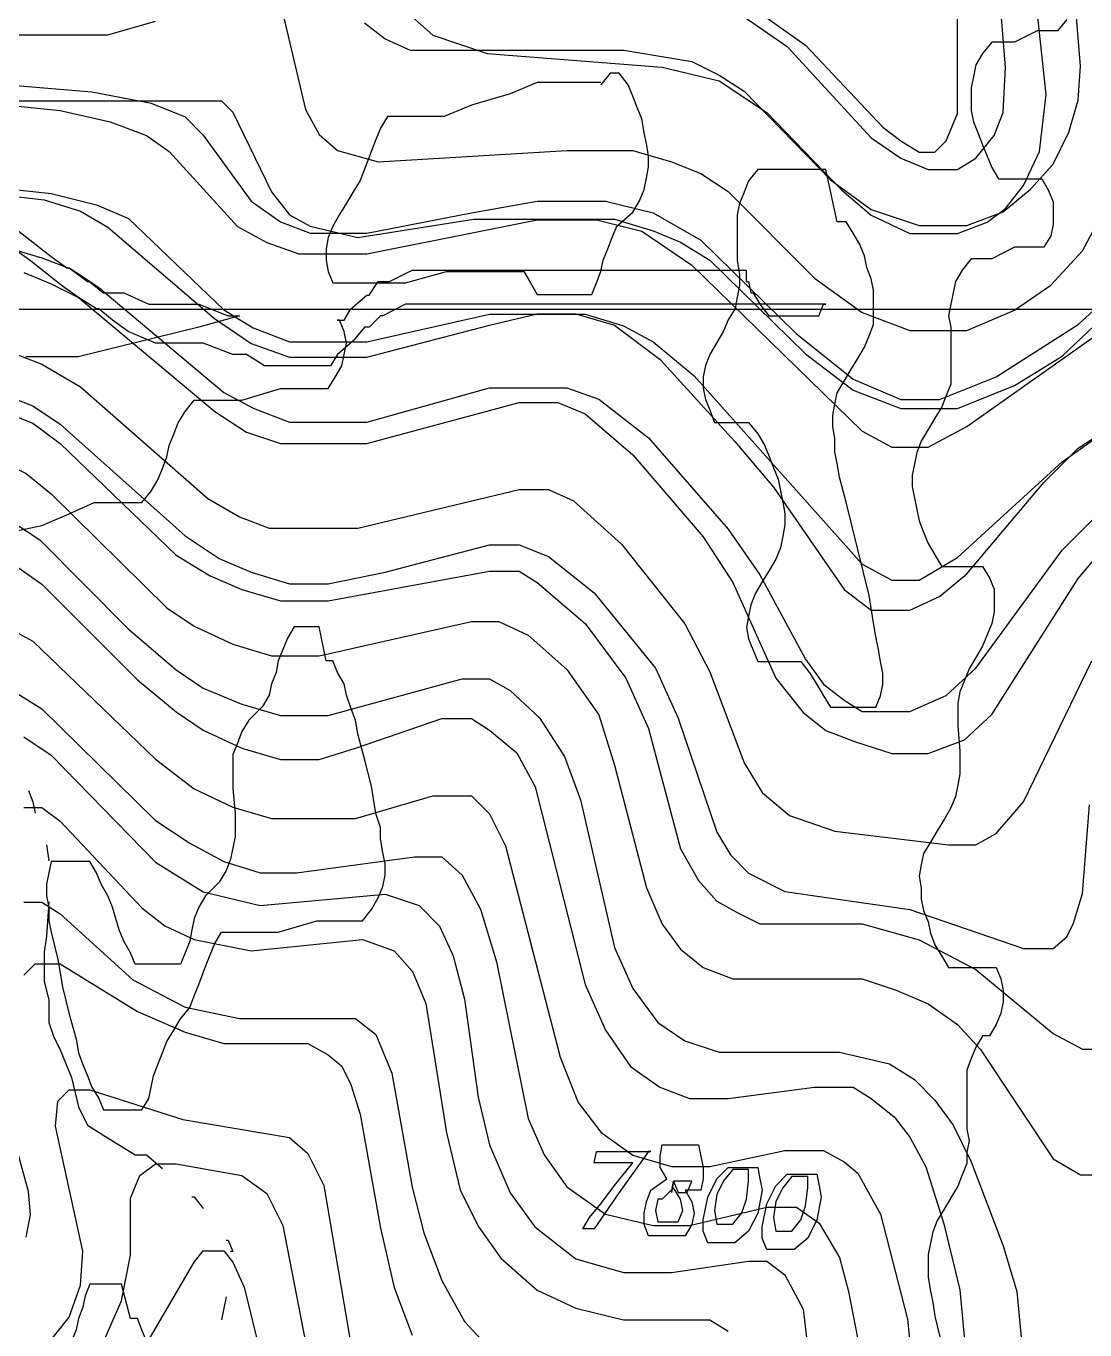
# Model space of a CAD drawing. Extents: x -0.82 to 6.83, y -0.63 to 7.9.
# Drawn here: x 0.9463 to 1.192, y 4.4541 to 4.7569 of the extents above; entities that cross this region are included whole.
import ezdxf

# ---------------------------------------------------------------- set-up
doc = ezdxf.new("R2010")
doc.units = 0
for name, color, linetype in [('Elevations', 7, 'CONTINUOUS'), ('topo', 7, 'CONTINUOUS'), ('topo_grid', 7, 'CONTINUOUS'), ('water', 7, 'CONTINUOUS'), ('white', 7, 'CONTINUOUS')]:
    doc.layers.add(name, color=color, linetype=linetype)

msp = doc.modelspace()

# ---------------------------------------------------------------- linework, layer by layer
at = {"layer": 'Elevations', "color": 1}
for points in [[(1.103382, 4.491854), (1.103382, 4.489208), (1.102853, 4.486562), (1.1018, 4.486562), (1.100747, 4.486562), (1.099165, 4.486562), (1.100747, 4.483916), (1.101273, 4.48127), (1.100747, 4.478625), (1.099165, 4.475979), (1.097056, 4.475979), (1.094421, 4.475979), (1.092312, 4.475979), (1.09073, 4.475979), (1.089674, 4.478625), (1.089674, 4.48127), (1.090201, 4.483916), (1.091256, 4.486562), (1.094947, 4.489208), (1.093365, 4.491854), (1.093365, 4.4945), (1.093892, 4.497145), (1.094945, 4.497145), (1.097054, 4.497145), (1.099162, 4.497145), (1.102326, 4.497145)], [(1.083874, 4.486059), (1.078074, 4.477593), (1.075439, 4.477593), (1.077021, 4.480239), (1.079659, 4.483414), (1.082822, 4.487647), (1.08704, 4.492939), (1.078077, 4.492939), (1.078603, 4.495584), (1.091257, 4.495584), (1.090731, 4.495584)], [(1.116035, 4.491854), (1.116562, 4.489208), (1.117088, 4.486562), (1.116032, 4.48127), (1.113924, 4.477037), (1.110761, 4.474391), (1.107597, 4.474391), (1.105488, 4.474391), (1.104435, 4.474391), (1.103379, 4.477037), (1.103379, 4.479683), (1.104435, 4.484975), (1.106544, 4.489208), (1.109179, 4.491854), (1.11287, 4.491854), (1.114979, 4.491854)], [(1.106545, 4.478678), (1.108127, 4.478678), (1.110236, 4.478678), (1.112345, 4.481323), (1.113398, 4.484498), (1.113924, 4.488732), (1.113924, 4.491378), (1.112342, 4.491378), (1.110233, 4.491378), (1.108124, 4.488732), (1.106542, 4.485557), (1.106016, 4.481853)], [(1.129744, 4.490266), (1.130271, 4.48762), (1.130797, 4.484975), (1.129741, 4.479683), (1.127633, 4.47545), (1.124469, 4.472804), (1.121305, 4.472804), (1.119196, 4.472804), (1.11814, 4.472804), (1.117087, 4.47545), (1.117087, 4.478095), (1.11814, 4.483387), (1.120249, 4.48762), (1.122884, 4.490266), (1.126575, 4.490266), (1.128684, 4.490266)], [(1.120253, 4.47709), (1.121835, 4.47709), (1.123944, 4.47709), (1.126053, 4.479736), (1.127108, 4.482911), (1.127635, 4.487144), (1.127635, 4.48979), (1.126053, 4.48979), (1.123944, 4.48979), (1.121835, 4.487144), (1.120253, 4.483969), (1.119726, 4.480265)], [(1.092837, 4.479207), (1.094946, 4.479207), (1.097581, 4.479207), (1.098634, 4.481853), (1.098108, 4.484498), (1.096528, 4.487144), (1.09389, 4.484498), (1.092837, 4.484498), (1.092311, 4.481853)], [(1.096527, 4.488679), (1.097583, 4.486033), (1.099691, 4.486033), (1.100744, 4.488679), (1.100218, 4.488679), (1.098636, 4.488679), (1.096527, 4.488679), (1.096, 4.486033)]]:
    msp.add_lwpolyline(points, close=True, dxfattribs=at)
at = {"layer": 'topo', "color": 2}
for points in [[(1.024823, 4.757654), (1.029568, 4.75395), (1.035368, 4.751304), (1.042754, 4.751304), (1.084934, 4.751304), (1.100751, 4.748658), (1.107078, 4.745483), (1.112878, 4.741779), (1.132913, 4.721142), (1.142403, 4.714263), (1.153475, 4.710558), (1.164547, 4.710558), (1.172983, 4.713733), (1.17931, 4.719025), (1.184583, 4.724846), (1.188274, 4.732254), (1.190382, 4.739663), (1.190912, 4.7476), (1.188274, 4.780805)], [(1.112875, 4.759004), (1.122892, 4.752124), (1.1424, 4.730958), (1.149254, 4.726195), (1.155581, 4.723549), (1.162435, 4.723549), (1.166653, 4.726195), (1.170871, 4.731487), (1.17298, 4.736779), (1.173507, 4.747362), (1.171398, 4.774244)], [(1.035888, 4.759004), (1.040637, 4.75477), (1.053291, 4.750537), (1.093889, 4.747362), (1.10707, 4.744187), (1.118142, 4.736779), (1.135541, 4.718787), (1.142396, 4.712966), (1.151359, 4.708733), (1.162431, 4.708733), (1.169285, 4.711379), (1.173503, 4.714554), (1.177721, 4.719845), (1.181412, 4.727783), (1.182994, 4.741012), (1.179831, 4.770539)], [(0.821826, 4.76493), (0.818135, 4.743234), (0.818135, 4.735297), (0.819191, 4.730005), (0.820773, 4.727359), (0.826045, 4.723655), (0.832899, 4.723655), (0.839226, 4.726301), (0.885628, 4.748526), (0.8967, 4.75223), (0.912518, 4.754876), (0.950479, 4.754876), (0.965242, 4.754876), (0.976314, 4.758051)], [(1.004786, 4.764401), (1.011113, 4.737493), (1.014277, 4.731672), (1.018495, 4.727968), (1.027985, 4.725322), (1.071751, 4.727968), (1.087041, 4.727968), (1.096004, 4.725322), (1.102859, 4.722676), (1.109185, 4.718443), (1.129221, 4.698335), (1.140293, 4.690397), (1.151365, 4.686164), (1.158219, 4.686164), (1.164546, 4.686164), (1.175618, 4.690926), (1.184054, 4.696747), (1.191436, 4.704685), (1.195654, 4.712622)], [(1.118147, 4.758818), (1.12711, 4.752468), (1.145036, 4.733418), (1.149254, 4.730243), (1.153472, 4.727598), (1.157163, 4.727598), (1.159798, 4.730243), (1.162434, 4.736593), (1.162434, 4.762523)], [(0.929914, 4.74424), (0.961549, 4.741594), (0.975257, 4.738948), (0.983166, 4.735773), (0.987384, 4.73154), (0.998456, 4.716194), (1.00531, 4.711431), (1.012164, 4.708786), (1.025345, 4.708786), (1.049603, 4.713548), (1.064893, 4.716194), (1.080711, 4.716194), (1.091783, 4.713548), (1.102855, 4.707198), (1.124999, 4.685502), (1.13818, 4.674919), (1.149253, 4.670156), (1.158216, 4.670156), (1.171397, 4.675448), (1.190378, 4.687619), (1.200923, 4.697144)], [(0.923589, 4.73953), (0.96366, 4.73953), (0.987386, 4.73953), (0.991604, 4.73953), (0.994239, 4.736884), (1.003202, 4.718364), (1.00742, 4.713072), (1.012165, 4.710426), (1.023237, 4.70778), (1.050131, 4.712014), (1.067531, 4.712014), (1.082821, 4.712014), (1.091784, 4.709368), (1.098111, 4.706722), (1.104965, 4.702489), (1.127109, 4.680793), (1.138181, 4.672326), (1.149253, 4.668093), (1.15558, 4.668093), (1.162435, 4.668093), (1.175616, 4.673384), (1.186688, 4.680264), (1.195651, 4.68873)], [(0.927806, 4.739954), (0.954168, 4.737308), (0.965769, 4.734662), (0.974205, 4.731487), (0.979476, 4.727783), (0.995295, 4.71032), (1.002149, 4.706616), (1.009529, 4.70397), (1.025346, 4.70397), (1.051713, 4.709262), (1.064894, 4.711908), (1.078604, 4.711908), (1.089149, 4.709262), (1.100747, 4.701324), (1.14029, 4.662828), (1.147145, 4.659123), (1.15558, 4.659123), (1.164544, 4.663886), (1.201979, 4.690344)], [(0.927807, 4.720639), (0.952061, 4.717993), (0.962606, 4.715347), (0.969987, 4.712172), (0.992131, 4.691006), (0.998985, 4.686772), (1.007421, 4.683597), (1.016385, 4.683597), (1.025348, 4.683597), (1.053823, 4.689947), (1.064895, 4.689947), (1.075968, 4.689947), (1.084931, 4.687301), (1.091785, 4.683597), (1.101275, 4.67566), (1.140292, 4.631898), (1.147146, 4.628194), (1.153473, 4.628194), (1.162436, 4.633485), (1.186689, 4.65571), (1.217269, 4.677406)], [(0.927806, 4.719157), (0.950477, 4.716511), (0.958913, 4.713866), (0.96524, 4.710161), (0.99002, 4.688995), (0.998456, 4.683174), (1.00742, 4.679999), (1.016383, 4.679999), (1.025346, 4.679999), (1.053822, 4.687407), (1.064894, 4.690053), (1.073857, 4.690053), (1.08282, 4.687407), (1.093365, 4.67947), (1.110764, 4.66042), (1.119727, 4.649836), (1.136072, 4.626024), (1.142399, 4.621261), (1.151362, 4.621261), (1.158216, 4.624436), (1.164543, 4.629728), (1.182469, 4.650895), (1.190378, 4.658832), (1.226762, 4.682645)], [(0.940988, 4.70569), (0.949951, 4.703044), (0.956805, 4.700398), (0.963132, 4.696165), (0.992131, 4.671823), (0.998985, 4.668119), (1.007421, 4.664944), (1.016384, 4.664944), (1.025347, 4.664944), (1.053823, 4.672882), (1.062786, 4.672882), (1.071749, 4.672882), (1.079131, 4.670236), (1.09073, 4.66124), (1.109184, 4.640073), (1.116565, 4.62949), (1.12711, 4.609911), (1.131328, 4.60409), (1.136073, 4.600386), (1.140291, 4.59774), (1.144509, 4.59774), (1.151363, 4.59774), (1.159799, 4.601444), (1.166653, 4.607794), (1.186689, 4.635205), (1.195652, 4.644201)], [(0.945732, 4.699658), (0.952059, 4.697012), (0.958386, 4.693837), (0.990021, 4.667378), (0.997402, 4.662616), (1.005311, 4.65997), (1.014274, 4.65997), (1.025346, 4.65997), (1.060676, 4.669495), (1.069639, 4.669495), (1.075966, 4.666849), (1.087038, 4.657324), (1.103383, 4.638274), (1.110237, 4.627691), (1.120255, 4.605466), (1.126582, 4.597528), (1.131854, 4.593295), (1.138708, 4.590649), (1.147144, 4.588003), (1.15558, 4.588003), (1.164016, 4.591178), (1.170343, 4.596999), (1.190378, 4.628643), (1.199869, 4.639756)], [(0.943094, 4.681031), (0.949948, 4.678385), (0.958912, 4.673093), (0.988437, 4.647164), (0.995819, 4.642931), (1.002673, 4.640285), (1.012164, 4.640285), (1.023235, 4.640285), (1.06067, 4.649281), (1.067524, 4.649281), (1.073328, 4.646635), (1.0844, 4.636581), (1.099163, 4.61806), (1.104963, 4.606948), (1.112872, 4.585781), (1.117089, 4.578902), (1.123416, 4.57361), (1.133961, 4.569906), (1.160324, 4.566731), (1.166651, 4.566731), (1.171396, 4.569377), (1.177723, 4.576785), (1.19354, 4.609461)], [(0.940987, 4.671321), (0.947842, 4.668675), (0.954168, 4.664441), (0.983167, 4.638512), (0.991076, 4.633221), (0.998457, 4.630046), (1.00742, 4.6274), (1.016384, 4.6274), (1.029565, 4.630046), (1.053818, 4.636396), (1.060672, 4.636396), (1.067526, 4.63375), (1.078076, 4.625283), (1.092311, 4.607821), (1.097584, 4.596179), (1.106547, 4.569721), (1.10971, 4.564429), (1.113928, 4.560196), (1.122364, 4.555962), (1.151363, 4.551729), (1.177725, 4.542733), (1.184579, 4.542733), (1.187743, 4.545379), (1.189325, 4.548554), (1.191434, 4.555433), (1.193016, 4.576071)], [(0.940988, 4.667352), (0.947842, 4.664706), (0.954169, 4.659944), (0.981059, 4.634014), (0.988967, 4.629252), (0.996349, 4.626077), (1.005312, 4.623431), (1.016384, 4.623431), (1.053819, 4.63031), (1.060673, 4.63031), (1.064891, 4.627664), (1.075967, 4.618139), (1.085458, 4.605439), (1.09073, 4.593798), (1.098112, 4.565858), (1.10233, 4.558449), (1.106547, 4.553687), (1.111293, 4.551041), (1.116565, 4.548395), (1.140291, 4.548395), (1.153472, 4.544691), (1.166653, 4.537812), (1.18458, 4.522995), (1.191434, 4.519291), (1.195652, 4.519291)], [(0.94099, 4.655657), (0.946263, 4.653011), (0.952062, 4.648249), (0.978952, 4.621791), (0.985279, 4.617557), (0.994242, 4.613324), (1.003205, 4.610678), (1.014277, 4.610678), (1.049603, 4.618616), (1.05593, 4.618616), (1.062784, 4.615441), (1.071751, 4.607503), (1.079133, 4.59692), (1.082823, 4.585278), (1.090205, 4.556809), (1.093896, 4.548342), (1.098114, 4.542521), (1.103386, 4.538288), (1.11024, 4.535642), (1.118149, 4.535642), (1.140293, 4.535642), (1.148202, 4.532996), (1.155583, 4.529821), (1.162437, 4.525059), (1.16771, 4.519238), (1.184582, 4.493838), (1.190909, 4.490134), (1.197763, 4.490134)], [(0.943094, 4.641793), (0.949421, 4.63756), (0.969983, 4.616922), (0.981056, 4.607397), (0.987382, 4.603164), (0.996346, 4.59946), (1.005309, 4.596814), (1.016381, 4.596814), (1.047488, 4.605281), (1.053815, 4.605281), (1.05856, 4.602635), (1.065415, 4.596285), (1.071219, 4.587289), (1.07491, 4.577235), (1.082818, 4.542945), (1.087036, 4.53342), (1.092836, 4.525482), (1.099163, 4.521249), (1.107072, 4.518603), (1.135016, 4.518603), (1.146615, 4.515957), (1.152415, 4.512253), (1.15716, 4.507491), (1.161378, 4.50167), (1.165596, 4.493203), (1.172977, 4.473624), (1.176141, 4.463041), (1.177723, 4.446636)], [(0.943092, 4.632056), (0.949947, 4.627294), (0.972091, 4.605069), (0.981054, 4.597661), (0.987381, 4.593427), (0.996344, 4.589194), (1.005307, 4.586548), (1.01427, 4.586548), (1.022706, 4.589194), (1.042742, 4.596073), (1.049596, 4.596073), (1.053814, 4.593427), (1.060141, 4.588136), (1.064359, 4.580198), (1.075963, 4.534319), (1.080708, 4.523736), (1.086507, 4.515269), (1.093362, 4.510507), (1.100216, 4.507861), (1.109179, 4.507861), (1.129214, 4.510507), (1.138177, 4.510507), (1.142395, 4.507861), (1.147668, 4.503628), (1.151359, 4.498865), (1.155049, 4.491986), (1.159267, 4.478757), (1.162958, 4.463411), (1.164014, 4.451769)], [(0.940988, 4.617769), (0.947842, 4.614065), (0.976313, 4.586628), (0.985276, 4.579748), (0.994239, 4.575515), (1.003203, 4.572869), (1.014275, 4.572869), (1.022711, 4.572869), (1.040637, 4.578161), (1.044855, 4.578161), (1.0496, 4.578161), (1.053818, 4.573928), (1.057509, 4.566519), (1.070167, 4.517492), (1.074385, 4.506909), (1.079658, 4.500029), (1.087039, 4.494738), (1.096002, 4.492092), (1.104965, 4.492092), (1.122364, 4.495796), (1.131328, 4.495796), (1.136073, 4.49315), (1.139236, 4.490504), (1.144509, 4.480979), (1.150836, 4.456638), (1.151889, 4.446054)], [(0.943098, 4.602608), (0.949952, 4.598375), (0.976315, 4.572446), (0.984222, 4.567154), (0.992132, 4.562921), (1.000568, 4.560275), (1.009004, 4.560275), (1.036421, 4.563979), (1.042748, 4.563979), (1.047493, 4.559746), (1.051711, 4.551808), (1.055401, 4.539638), (1.062783, 4.503257), (1.066474, 4.494791), (1.07175, 4.487382), (1.080714, 4.481032), (1.091786, 4.478386), (1.100222, 4.478386), (1.118148, 4.48262), (1.125002, 4.48262), (1.130275, 4.478916), (1.13502, 4.470978), (1.137128, 4.463041), (1.139237, 4.451928)], [(0.945725, 4.591813), (0.952052, 4.58758), (0.976306, 4.562709), (0.987378, 4.55583), (1.000559, 4.552655), (1.029557, 4.555301), (1.037466, 4.552655), (1.042211, 4.547893), (1.045375, 4.541013), (1.04801, 4.530959), (1.051173, 4.508205), (1.053811, 4.497093), (1.058556, 4.48598), (1.064356, 4.478043), (1.07385, 4.470634), (1.084923, 4.467459), (1.095995, 4.467459), (1.113921, 4.470105), (1.118139, 4.470105), (1.122357, 4.46693), (1.126575, 4.458993), (1.128157, 4.445763)], [(0.945732, 4.575462), (0.94995, 4.575462), (0.954168, 4.572287), (0.973149, 4.552179), (0.978423, 4.547945), (0.985277, 4.54477), (0.998458, 4.542125), (1.024293, 4.54477), (1.031674, 4.542125), (1.035892, 4.537362), (1.039056, 4.529954), (1.043801, 4.499897), (1.046964, 4.486668), (1.051182, 4.478201), (1.056455, 4.470793), (1.064891, 4.463385), (1.073857, 4.459151), (1.084931, 4.456505), (1.104966, 4.456505), (1.109184, 4.45386)], [(0.945726, 4.553422), (0.949944, 4.553422), (0.954162, 4.550776), (0.971034, 4.535431), (0.983161, 4.529081), (0.995815, 4.526435), (1.018486, 4.526435), (1.022704, 4.526435), (1.027449, 4.522731), (1.03114, 4.513735), (1.035885, 4.487276), (1.038523, 4.476693), (1.042741, 4.465581), (1.048013, 4.456056), (1.054867, 4.448647)], [(0.945732, 4.536515), (0.948367, 4.539161), (0.954167, 4.539161), (0.972093, 4.528049), (0.983165, 4.523286), (0.992128, 4.52064), (1.011637, 4.52064), (1.016382, 4.517995), (1.019545, 4.515349), (1.021654, 4.511115), (1.023763, 4.504236), (1.028508, 4.477778), (1.031672, 4.46402), (1.03589, 4.452907)], [(0.94995, 4.44915), (0.956277, 4.457088), (0.958912, 4.464496), (0.959439, 4.472433), (0.953112, 4.501432), (0.953638, 4.507253), (0.956276, 4.509898), (0.961021, 4.509898), (0.982638, 4.503019), (1.007418, 4.498786), (1.011636, 4.495082), (1.015327, 4.487673), (1.022708, 4.44444)], [(0.946259, 4.475661), (0.947312, 4.480953), (0.946785, 4.486245), (0.940986, 4.507411)], [(0.964187, 4.451399), (0.968405, 4.460924), (0.970513, 4.471507), (0.970513, 4.484736), (0.972622, 4.490028), (0.976313, 4.492674), (0.981058, 4.492674), (0.996348, 4.490028), (1.002148, 4.485795), (1.005838, 4.478386), (1.013747, 4.437773)], [(0.968403, 4.440895), (0.985275, 4.469893), (0.987384, 4.472539), (0.992129, 4.472539), (0.994237, 4.469893), (0.996873, 4.464073), (1.004782, 4.431899)]]:
    msp.add_lwpolyline(points, dxfattribs=at)
at = {"layer": 'topo_grid', "color": 7}
msp.add_lwpolyline([(0.629377, 4.691138), (0.666284, 4.691138), (0.703723, 4.691138), (0.74063, 4.691138), (0.778064, 4.691138), (0.814971, 4.691138), (0.852406, 4.691138), (0.889845, 4.691138), (0.926752, 4.691138), (0.964186, 4.691138), (1.001093, 4.691138), (1.038528, 4.691138), (1.075967, 4.691138), (1.112874, 4.691138), (1.150308, 4.691138), (1.187215, 4.691138), (1.22465, 4.691138)], dxfattribs=at)
at = {"layer": 'water', "color": 4}
for points in [[(0.946787, 4.579378), (0.94784, 4.576732), (0.948367, 4.574086)], [(0.951005, 4.566731), (0.951532, 4.563027), (0.951532, 4.563027)], [(0.951532, 4.553528), (0.951532, 4.553528), (0.951005, 4.545591), (0.950479, 4.541886), (0.950479, 4.539241), (0.950479, 4.535007), (0.951532, 4.530774), (0.951532, 4.525482), (0.952588, 4.522307), (0.95417, 4.519132), (0.956805, 4.512782), (0.958387, 4.505903), (0.960496, 4.50167), (0.964714, 4.499024), (0.971569, 4.494791), (0.974204, 4.494791), (0.977894, 4.491616)], [(0.984749, 4.485001), (0.985276, 4.485001), (0.987384, 4.482355)], [(0.992658, 4.474973), (0.993184, 4.474973), (0.994237, 4.472328), (0.993711, 4.472328)], [(0.992658, 4.461797), (0.992131, 4.459151), (0.991605, 4.456505)]]:
    msp.add_lwpolyline(points, dxfattribs=at)
at = {"layer": 'white', "color": 7}
for points in [[(1.187748, 4.758421), (1.185639, 4.755776), (1.183531, 4.755776), (1.180893, 4.755776), (1.175621, 4.75313), (1.172985, 4.75313), (1.170348, 4.75313), (1.168239, 4.750484), (1.166657, 4.747838), (1.16613, 4.745192), (1.165604, 4.742546), (1.165604, 4.739901), (1.165604, 4.737255), (1.16613, 4.734609), (1.167183, 4.731963), (1.168239, 4.729317), (1.169292, 4.726671), (1.170348, 4.724026), (1.171927, 4.72138), (1.174036, 4.72138), (1.176145, 4.72138), (1.178253, 4.72138), (1.180362, 4.72138), (1.181944, 4.72138), (1.183526, 4.718734), (1.18458, 4.716088), (1.18458, 4.713442), (1.18458, 4.710796), (1.184053, 4.708151), (1.182471, 4.705505), (1.180362, 4.705505), (1.178253, 4.705505), (1.175618, 4.705505), (1.170346, 4.702859), (1.168238, 4.702859), (1.1656, 4.702859), (1.163491, 4.700213), (1.161911, 4.697567), (1.161385, 4.694921), (1.160858, 4.692276), (1.160329, 4.68963), (1.160858, 4.686984), (1.160858, 4.681692), (1.160858, 4.679046), (1.160858, 4.676401), (1.160858, 4.673755), (1.159803, 4.671109), (1.15875, 4.668463), (1.157167, 4.665817), (1.155585, 4.663171), (1.154003, 4.660526), (1.15295, 4.65788), (1.152423, 4.655234), (1.151897, 4.652588), (1.151897, 4.649942), (1.152423, 4.647296), (1.15295, 4.644651), (1.153476, 4.642005), (1.154529, 4.639359), (1.155585, 4.636713), (1.157167, 4.634067), (1.15875, 4.631421), (1.160332, 4.631421), (1.162441, 4.631421), (1.164549, 4.631421), (1.166658, 4.631421), (1.16824, 4.631421), (1.169822, 4.628776), (1.170875, 4.62613), (1.170875, 4.623484), (1.170875, 4.620838), (1.170349, 4.618192), (1.169293, 4.615546), (1.16824, 4.612901), (1.166658, 4.610255), (1.165078, 4.607609), (1.164023, 4.604963), (1.162967, 4.602317), (1.162441, 4.599671), (1.162441, 4.597026), (1.162441, 4.59438), (1.162967, 4.588559), (1.162967, 4.585913), (1.162967, 4.583267), (1.162441, 4.580621), (1.161914, 4.577976), (1.160861, 4.57533), (1.159279, 4.572684), (1.157697, 4.570038), (1.156114, 4.567392), (1.154532, 4.564746), (1.154006, 4.562101), (1.153479, 4.559455), (1.154006, 4.556809), (1.154006, 4.554163), (1.154532, 4.551517), (1.155585, 4.548871), (1.156114, 4.546226), (1.157167, 4.54358), (1.15875, 4.540934), (1.160332, 4.538288), (1.162441, 4.538288), (1.164023, 4.538288), (1.166658, 4.538288), (1.16824, 4.538288), (1.170349, 4.538288), (1.171405, 4.538288), (1.172458, 4.535642), (1.172984, 4.532996), (1.172984, 4.530351), (1.172458, 4.527705), (1.171405, 4.525059), (1.169822, 4.522413), (1.16824, 4.522413), (1.166658, 4.519767), (1.165605, 4.517121), (1.164549, 4.514476), (1.164549, 4.51183), (1.164549, 4.509184), (1.164549, 4.506538), (1.164549, 4.500717), (1.165078, 4.498071), (1.164549, 4.495426), (1.164549, 4.49278), (1.163496, 4.490134), (1.162441, 4.487488), (1.160861, 4.484842), (1.159279, 4.482196), (1.157697, 4.479551), (1.156644, 4.476905), (1.156117, 4.474259), (1.15559, 4.471613), (1.15559, 4.468967), (1.15559, 4.466321), (1.156117, 4.463146), (1.156644, 4.460501), (1.15717, 4.457326), (1.160861, 4.44198)], [(1.079653, 4.74379), (1.077018, 4.74379), (1.073854, 4.74379), (1.071219, 4.74379), (1.068055, 4.74379), (1.064892, 4.74379), (1.058565, 4.741144), (1.049602, 4.738498), (1.043275, 4.735853), (1.040111, 4.735853), (1.037475, 4.735853), (1.03484, 4.735853), (1.032205, 4.735853), (1.030096, 4.735853), (1.028514, 4.733207), (1.027458, 4.730561), (1.026405, 4.727915), (1.024823, 4.723682), (1.02377, 4.721036), (1.022188, 4.71839), (1.020606, 4.715744), (1.019023, 4.713098), (1.017441, 4.710453), (1.016385, 4.707807), (1.015859, 4.705161), (1.015859, 4.702515), (1.016385, 4.699869), (1.017441, 4.697223), (1.019023, 4.697223), (1.020606, 4.697223), (1.023243, 4.697223), (1.025879, 4.697223), (1.028514, 4.697223), (1.031677, 4.697223), (1.034315, 4.697223), (1.043805, 4.699869), (1.046968, 4.699869), (1.049606, 4.699869), (1.052769, 4.699869), (1.055407, 4.699869), (1.057515, 4.699869), (1.060153, 4.699869), (1.061733, 4.699869), (1.063315, 4.697223), (1.064897, 4.694578), (1.066479, 4.694578), (1.068588, 4.694578), (1.07017, 4.694578), (1.072279, 4.694578), (1.074388, 4.694578), (1.07597, 4.694578), (1.077552, 4.694578), (1.078605, 4.697223), (1.079661, 4.699869), (1.080187, 4.702515), (1.08124, 4.705161), (1.082296, 4.707807), (1.083349, 4.710453), (1.08704, 4.713628), (1.088622, 4.716273), (1.089675, 4.718919), (1.090202, 4.721565), (1.090728, 4.724211), (1.090728, 4.726857), (1.090202, 4.729503), (1.089675, 4.732148), (1.089149, 4.735323), (1.088096, 4.737969), (1.08704, 4.740615), (1.085987, 4.743261), (1.083878, 4.745907), (1.08177, 4.745907), (1.079653, 4.743261), (1.079653, 4.743261)], [(0.94466, 4.709209), (0.952042, 4.703388), (0.955733, 4.700742), (0.956259, 4.700742), (0.960477, 4.697567), (0.961004, 4.697567), (0.964167, 4.694921), (0.964693, 4.694921), (0.968911, 4.694921), (0.974711, 4.692276), (0.975238, 4.692276), (0.981565, 4.692276), (0.98631, 4.692276), (0.993164, 4.68963), (0.993164, 4.68963), (0.995799, 4.68963), (0.986309, 4.686984), (0.958365, 4.680105), (0.952038, 4.680105), (0.946238, 4.680105)], [(0.934655, 4.637771), (0.949945, 4.640946), (0.956272, 4.643592), (0.962072, 4.646238), (0.965235, 4.646238), (0.967873, 4.646238), (0.970508, 4.646238), (0.973143, 4.646238), (0.975252, 4.648884), (0.976834, 4.65153), (0.977887, 4.654176), (0.978943, 4.656821), (0.979469, 4.659467), (0.980522, 4.662113), (0.981578, 4.664759), (0.98316, 4.667405), (0.985269, 4.670051), (0.987904, 4.670051), (0.990539, 4.670051), (0.993175, 4.670051), (0.996339, 4.670051), (1.005302, 4.672696), (1.008465, 4.672696), (1.011103, 4.672696), (1.013738, 4.672696), (1.016373, 4.672696), (1.017955, 4.675342), (1.019537, 4.677988), (1.020064, 4.680634), (1.020591, 4.68328), (1.020064, 4.685926), (1.019008, 4.688571), (1.018482, 4.688571), (1.019008, 4.688571), (1.019535, 4.688571), (1.019535, 4.688571), (1.020061, 4.688571), (1.021644, 4.691217), (1.025335, 4.694392), (1.025861, 4.694392), (1.02797, 4.697567), (1.030605, 4.697567), (1.035877, 4.700213), (1.036403, 4.700213), (1.038512, 4.700213), (1.042203, 4.700213), (1.045894, 4.700213), (1.046421, 4.700213), (1.049056, 4.700213), (1.053801, 4.700213), (1.057492, 4.700213), (1.063292, 4.700213), (1.069619, 4.700213), (1.074364, 4.700213), (1.083327, 4.700213), (1.091763, 4.700213), (1.095458, 4.700213), (1.095985, 4.700213), (1.099148, 4.700213), (1.102312, 4.700213), (1.102312, 4.700213), (1.107057, 4.700213), (1.107057, 4.700213), (1.109695, 4.700213), (1.111803, 4.700213), (1.11233, 4.700213), (1.113383, 4.700213), (1.113383, 4.700213), (1.113383, 4.697567), (1.113383, 4.697567), (1.113383, 4.697567), (1.113909, 4.697567), (1.114436, 4.694921), (1.114962, 4.694921), (1.116545, 4.692276), (1.118653, 4.68963), (1.11918, 4.68963), (1.120762, 4.68963), (1.121289, 4.68963), (1.122871, 4.68963), (1.124979, 4.68963), (1.126033, 4.68963), (1.126559, 4.68963), (1.127088, 4.68963), (1.127615, 4.68963), (1.128141, 4.68963), (1.129194, 4.68963), (1.129721, 4.68963), (1.130247, 4.68963), (1.130247, 4.68963), (1.131303, 4.692276), (1.131303, 4.692276), (1.131303, 4.692276), (1.131303, 4.692276), (1.13183, 4.692276), (1.13183, 4.692276), (1.13183, 4.692276), (1.13183, 4.692276), (1.13183, 4.692276), (1.13183, 4.692276), (1.131303, 4.692276), (1.131303, 4.692276), (1.130777, 4.692276), (1.13025, 4.692276), (1.13025, 4.692276), (1.129723, 4.692276), (1.129197, 4.692276), (1.129197, 4.692276), (1.129197, 4.692276), (1.128686, 4.692276), (1.128157, 4.692276), (1.127104, 4.692276), (1.126577, 4.692276), (1.124469, 4.692276), (1.123942, 4.692276), (1.121833, 4.692276), (1.119198, 4.692276), (1.118669, 4.692276), (1.115505, 4.692276), (1.114978, 4.692276), (1.112343, 4.692276), (1.111816, 4.692276), (1.110761, 4.692276), (1.109181, 4.692276), (1.108652, 4.692276), (1.106017, 4.692276), (1.101799, 4.692276), (1.099161, 4.692276), (1.095997, 4.692276), (1.091775, 4.692276), (1.083867, 4.692276), (1.083339, 4.692276), (1.074904, 4.692276), (1.074376, 4.692276), (1.070158, 4.692276), (1.069631, 4.692276), (1.063304, 4.692276), (1.057505, 4.692276), (1.053287, 4.692276), (1.049069, 4.692276), (1.048542, 4.692276), (1.045378, 4.692276), (1.041687, 4.692276), (1.037997, 4.692276), (1.03747, 4.692276), (1.034833, 4.692276), (1.034306, 4.692276), (1.029034, 4.68963), (1.028507, 4.68963), (1.025872, 4.686984), (1.025346, 4.686984), (1.024816, 4.686984), (1.022181, 4.683809), (1.018491, 4.680634), (1.016909, 4.677988), (1.015327, 4.677988), (1.012692, 4.677988), (1.011109, 4.677988), (1.009001, 4.677988), (1.007419, 4.677988), (1.001619, 4.677988), (0.997401, 4.680634), (0.994765, 4.680634), (0.994239, 4.680634), (0.987384, 4.68328), (0.982112, 4.68328), (0.976312, 4.68328), (0.969985, 4.685926), (0.966294, 4.688571), (0.963131, 4.691217), (0.962604, 4.691217), (0.958386, 4.693863), (0.954696, 4.696509), (0.947314, 4.70233), (0.943623, 4.704976)], [(0.974204, 4.451505), (0.973148, 4.454151), (0.972095, 4.456796), (0.970513, 4.456796), (0.968404, 4.464734), (0.968404, 4.464734), (0.966822, 4.464734), (0.964713, 4.464734), (0.962604, 4.464734), (0.961022, 4.464734), (0.959966, 4.462088), (0.95944, 4.459442), (0.958387, 4.456796), (0.95786, 4.454151), (0.956805, 4.451505)]]:
    msp.add_lwpolyline(points, dxfattribs=at)
for points in [[(1.131854, 4.723602), (1.129219, 4.723602), (1.126583, 4.723602), (1.123948, 4.723602), (1.121313, 4.723602), (1.118675, 4.723602), (1.11604, 4.723602), (1.113931, 4.720956), (1.112878, 4.718311), (1.111822, 4.715665), (1.111296, 4.713019), (1.111296, 4.710373), (1.111296, 4.707727), (1.111296, 4.702436), (1.111822, 4.699261), (1.111822, 4.696615), (1.111296, 4.693969), (1.110769, 4.691323), (1.109187, 4.688677), (1.108134, 4.686031), (1.106552, 4.683386), (1.10497, 4.68074), (1.103917, 4.678094), (1.10339, 4.675448), (1.10339, 4.672802), (1.103917, 4.670156), (1.10497, 4.667511), (1.106025, 4.664865), (1.107607, 4.664865), (1.109716, 4.664865), (1.111825, 4.664865), (1.113934, 4.664865), (1.116042, 4.662219), (1.117625, 4.659573), (1.11868, 4.656927), (1.119733, 4.654281), (1.120789, 4.651636), (1.121316, 4.64899), (1.121842, 4.646344), (1.122369, 4.643698), (1.122369, 4.641052), (1.121842, 4.638406), (1.121316, 4.635761), (1.12026, 4.633115), (1.118678, 4.630469), (1.117095, 4.627823), (1.115513, 4.625177), (1.114458, 4.622531), (1.113931, 4.619886), (1.113405, 4.61724), (1.113931, 4.614594), (1.114987, 4.611948), (1.11604, 4.609302), (1.118148, 4.609302), (1.119731, 4.609302), (1.121839, 4.609302), (1.124475, 4.609302), (1.126057, 4.609302), (1.128166, 4.606656), (1.129748, 4.604011), (1.131327, 4.601365), (1.13291, 4.598719), (1.134492, 4.598719), (1.136601, 4.598719), (1.138709, 4.598719), (1.140818, 4.598719), (1.1424, 4.598719), (1.143453, 4.598719), (1.144509, 4.601365), (1.145035, 4.604011), (1.145035, 4.606656), (1.144509, 4.609302), (1.143982, 4.612477), (1.143456, 4.615123), (1.142929, 4.618298), (1.141876, 4.624648), (1.136603, 4.646344), (1.135021, 4.652165), (1.134495, 4.65534), (1.133966, 4.657986), (1.133966, 4.661161), (1.133439, 4.663806), (1.133439, 4.666452), (1.133966, 4.669098), (1.134495, 4.671744), (1.136074, 4.67439), (1.137656, 4.677036), (1.139239, 4.679681), (1.140821, 4.682327), (1.141877, 4.684973), (1.14293, 4.687619), (1.14293, 4.690265), (1.14293, 4.692911), (1.14293, 4.695556), (1.142403, 4.698202), (1.14135, 4.700848), (1.140824, 4.703494), (1.139768, 4.70614), (1.138186, 4.708786), (1.136603, 4.711431), (1.134495, 4.711431), (1.131854, 4.723602)], [(1.014274, 4.617399), (1.012166, 4.617399), (1.010057, 4.617399), (1.008478, 4.617399), (1.006896, 4.614753), (1.00584, 4.612107), (1.004787, 4.609461), (1.00426, 4.606815), (1.003205, 4.604169), (1.002678, 4.601524), (1.001096, 4.598878), (0.997932, 4.595703), (0.99635, 4.593057), (0.995297, 4.590411), (0.994241, 4.587765), (0.994241, 4.585119), (0.994241, 4.582474), (0.994241, 4.579828), (0.99477, 4.574007), (0.99477, 4.571361), (0.99477, 4.568715), (0.994241, 4.566069), (0.993715, 4.563424), (0.992662, 4.560778), (0.991079, 4.558132), (0.987916, 4.554957), (0.986334, 4.552311), (0.985281, 4.549665), (0.984755, 4.547019), (0.984225, 4.544374), (0.983172, 4.541728), (0.982117, 4.539082), (0.980534, 4.539082), (0.978952, 4.539082), (0.976842, 4.539082), (0.974733, 4.539082), (0.973151, 4.539082), (0.971571, 4.539082), (0.970515, 4.541728), (0.968933, 4.544374), (0.96788, 4.547019), (0.966298, 4.552311), (0.965245, 4.554957), (0.963663, 4.557603), (0.962607, 4.560249), (0.961025, 4.562894), (0.958916, 4.562894), (0.957334, 4.562894), (0.955225, 4.562894), (0.953643, 4.562894), (0.952061, 4.562894), (0.951534, 4.560249), (0.951008, 4.557603), (0.951008, 4.554957), (0.951534, 4.552311), (0.951534, 4.549136), (0.952061, 4.54649), (0.953643, 4.54014), (0.954699, 4.53379), (0.956281, 4.52744), (0.957863, 4.521619), (0.95839, 4.518444), (0.959445, 4.515799), (0.960498, 4.513153), (0.961554, 4.510507), (0.963136, 4.507861), (0.964192, 4.505215), (0.966301, 4.505215), (0.968409, 4.505215), (0.969992, 4.505215), (0.9721, 4.505215), (0.973153, 4.505215), (0.974736, 4.507861), (0.975262, 4.510507), (0.975789, 4.513153), (0.976842, 4.515799), (0.977897, 4.518444), (0.97895, 4.52109), (0.980533, 4.523736), (0.982115, 4.526382), (0.984224, 4.529028), (0.985277, 4.531674), (0.986332, 4.534319), (0.987914, 4.538553), (0.988968, 4.541199), (0.990021, 4.543844), (0.991603, 4.54649), (0.993711, 4.54649), (0.996349, 4.54649), (0.998985, 4.54649), (1.00162, 4.54649), (1.004783, 4.54649), (1.013747, 4.549136), (1.016382, 4.549136), (1.019545, 4.549136), (1.022183, 4.549136), (1.024292, 4.549136), (1.026401, 4.551782), (1.027983, 4.554428), (1.029038, 4.557074), (1.029565, 4.559719), (1.029565, 4.562365), (1.029038, 4.565011), (1.028512, 4.568186), (1.028512, 4.570832), (1.027456, 4.574007), (1.026403, 4.580357), (1.024821, 4.586707), (1.023239, 4.592528), (1.022712, 4.595703), (1.021659, 4.598349), (1.020603, 4.601524), (1.020077, 4.604169), (1.018495, 4.606815), (1.017439, 4.609461), (1.015857, 4.609461), (1.014275, 4.617399)]]:
    msp.add_lwpolyline(points, close=True, dxfattribs=at)

doc.saveas('drawing.dxf')
